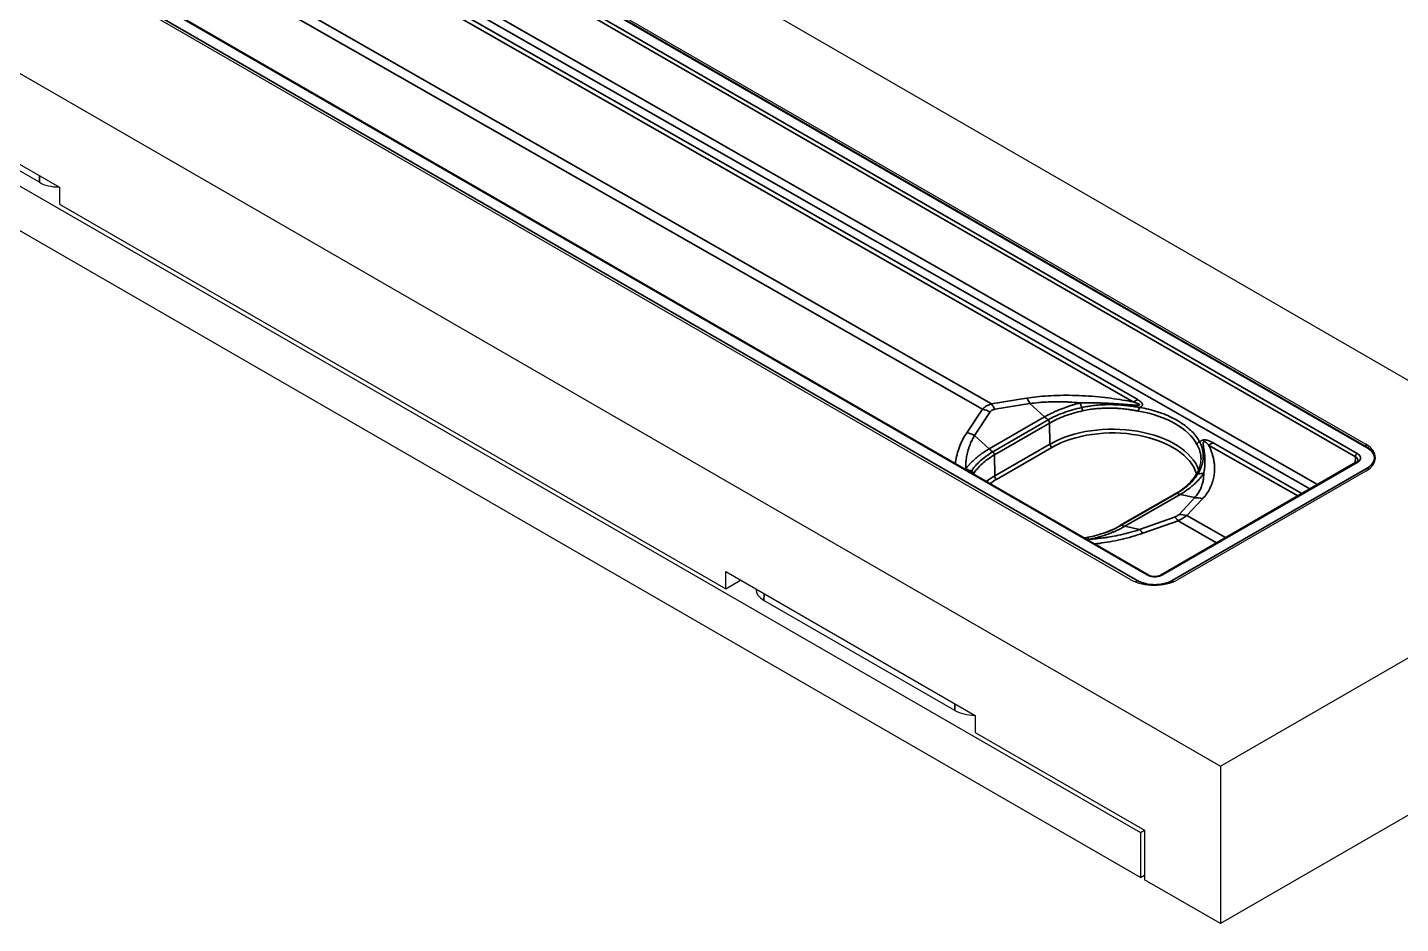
# Model space of a CAD drawing. Header units: millimetres. Extents: x 68 to 2000, y 100 to 2870.
# Drawn here: x 1392.8 to 1517.4, y 753.7 to 835.1 of the extents above; entities that cross this region are included whole.
import ezdxf

# ---------------------------------------------------------------- set-up
doc = ezdxf.new("R2010")
doc.units = ezdxf.units.MM
doc.header["$LTSCALE"] = 10
doc.layers.add('_Sichtbarkanten', color=7, linetype='Continuous', lineweight=25)
doc.layers.add('Sichtbar schmal (ISO)', color=7, linetype='Continuous', lineweight=35)

msp = doc.modelspace()

# ---------------------------------------------------------------- linework, layer by layer
at = {"layer": '_Sichtbarkanten'}
for p, q in [((1925.34, 998.68), (1501.07, 753.73)), ((1221.76, 974.18), (1539.96, 790.47)), ((1233.08, 959.43), (1514.51, 796.94)), ((1233.54, 959.34), (1514.26, 797.27)), ((1182.87, 951.73), (1501.07, 768.02)), ((1494.53, 785.41), (1213.11, 947.89)), ((1492.94, 784.96), (1212.22, 947.03)), ((1361.23, 838.54), (1493.82, 761.99)), ((1493.82, 757.91), (1361.23, 834.46)), ((1373.08, 833.66), (1395.71, 820.6)), ((1393.88, 821.05), (1376.55, 831.05)), ((1395.71, 820.6), (1395.71, 819.05)), ((1395.71, 819.05), (1456.17, 784.14)), ((1477.13, 796.2), (1477.13, 796.2)), ((1513.37, 795.62), (1495.7, 785.41)), ((1514.26, 794.82), (1497.18, 784.96)), ((1497, 792.79), (1491.98, 789.9)), ((1501.07, 768.02), (1539.96, 790.47)), ((1456.17, 784.14), (1456.17, 785.69)), ((1456.17, 785.69), (1478.8, 772.63)), ((1456.17, 784.14), (1457.51, 784.92)), ((1476.96, 773.08), (1459.64, 783.08)), ((1478.8, 772.63), (1478.8, 771.08)), ((1478.8, 771.08), (1494.18, 762.2)), ((1501.07, 768.02), (1501.07, 753.73)), ((1493.82, 761.99), (1494.18, 762.2)), ((1493.82, 761.99), (1493.82, 757.91)), ((1494.18, 762.2), (1494.18, 757.71)), ((1493.82, 757.91), (1494.18, 758.12)), ((1501.07, 753.73), (1494.18, 757.71))]:
    msp.add_line(p, q, dxfattribs=at)
for centre, major_axis, ratio, start_param, end_param in [((1395.64, 822.07), (-2.5, 0), 0.578054, 0.786007, 1.578464), ((1512.14, 796.04), (3, 0), 0.57735, 5.497787, 7.068583), ((1512.79, 795.81), (-0.75, -0.008), 0.577018, 3.118306, 3.118338), ((1492.11, 789.68), (-0.125, 0.217), 0.589818, 0.00055, 0.000652), ((1461.41, 784.1), (-2.5, 0), 0.576647, 6.275518, 7.067974), ((1495.06, 786.18), (3, 0), 0.57735, 3.926991, 5.497787), ((1478.73, 774.1), (-2.5, 0), 0.578054, 0.786007, 1.578464)]:
    msp.add_ellipse(centre, major_axis=major_axis, ratio=ratio, start_param=start_param, end_param=end_param, dxfattribs=at)
for points in [[(1514.51, 796.94), (1514.64, 796.87), (1514.75, 796.79), (1514.85, 796.7)], [(1498.86, 794.5), (1499.15, 794.97), (1499.3, 795.44), (1499.31, 795.89)], [(1497, 792.79), (1497, 792.79), (1497, 792.79), (1497, 792.79)], [(1488.73, 788.76), (1488.81, 788.78), (1488.9, 788.8), (1488.98, 788.81)]]:
    msp.add_open_spline(points, degree=3, dxfattribs=at)
for points, knots in [([(1513.37, 795.62), (1513.42, 795.64), (1513.45, 795.67), (1513.5, 795.73), (1513.52, 795.75), (1513.53, 795.78), (1513.54, 795.79), (1513.54, 795.81)], [0, 0, 0, 0, 0.0456944, 0.0456944, 0.0892955, 0.0892955, 0.1262263, 0.1262263, 0.1262263, 0.1262263]), ([(1497, 792.79), (1497.6, 793.14), (1498.11, 793.55), (1498.63, 794.15), (1498.75, 794.32), (1498.86, 794.5)], [0, 0, 0, 0, 0.5179038, 0.5179038, 0.7139856, 0.7139856, 0.7139856, 0.7139856]), ([(1488.98, 788.81), (1489.8, 788.98), (1490.58, 789.22), (1491.51, 789.64), (1491.75, 789.77), (1491.98, 789.9)], [0, 0, 0, 0, 0.5209984, 0.5209984, 0.717134, 0.717134, 0.717134, 0.717134]), ([(1494.53, 785.41), (1494.58, 785.39), (1494.63, 785.36), (1494.76, 785.32), (1494.83, 785.3), (1494.98, 785.28), (1495.06, 785.28), (1495.22, 785.28), (1495.3, 785.29), (1495.45, 785.32), (1495.53, 785.34), (1495.63, 785.38), (1495.66, 785.4), (1495.7, 785.41)], [0, 0, 0, 0, 0.0443097, 0.0443097, 0.0896694, 0.0896694, 0.1373111, 0.1373111, 0.1860464, 0.1860464, 0.234634, 0.234634, 0.2652211, 0.2652211, 0.2652211, 0.2652211])]:
    msp.add_open_spline(points, degree=3, knots=knots, dxfattribs=at)
at = {"layer": 'Sichtbar schmal (ISO)'}
for p, q in [((1513.32, 796.12), (1231.89, 958.6)), ((1232.07, 958.9), (1513.49, 796.42)), ((1514.39, 796.93), (1232.95, 959.42)), ((1212.09, 947.37), (1493.52, 784.88)), ((1494.41, 785.4), (1212.98, 947.88)), ((1406.69, 851.75), (1509.19, 793.2)), ((1407.04, 852.36), (1509.89, 793.61)), ((1416.91, 844.66), (1493.15, 801.1)), ((1417.32, 844.87), (1493.56, 801.31)), ((1414.13, 837.78), (1479.47, 800.45)), ((1414.94, 838.25), (1480.28, 800.92)), ((1393.88, 821.05), (1393.88, 821.66)), ((1480.28, 800.92), (1483.48, 801.44)), ((1478.05, 798.3), (1479.47, 800.45)), ((1478.76, 798.06), (1480.18, 800.2)), ((1480.59, 800.44), (1483.78, 800.96)), ((1483.78, 800.96), (1485.11, 799.74)), ((1485.11, 799.74), (1480.08, 796.84)), ((1480.4, 796.56), (1485.43, 799.47)), ((1480.55, 796.29), (1485.57, 799.18)), ((1485.57, 799.18), (1485.6, 797.28)), ((1478.76, 798.06), (1480.08, 796.84)), ((1480.58, 794.38), (1485.6, 797.28)), ((1480.76, 794.07), (1485.78, 796.97)), ((1508.09, 792.57), (1500, 797.19)), ((1508.47, 792.79), (1500.4, 797.4)), ((1514.26, 797.27), (1514.26, 797.09)), ((1477.15, 796.27), (1477.15, 796.27)), ((1480.58, 794.38), (1480.55, 796.29)), ((1513.49, 795.6), (1495.82, 785.4)), ((1514.39, 795.09), (1496.7, 784.88)), ((1513.32, 796.12), (1513.3, 795.58)), ((1497.09, 792.8), (1492.07, 789.9)), ((1497.41, 792.71), (1492.4, 789.81)), ((1498.74, 792.41), (1497.41, 792.71)), ((1498.74, 792.41), (1497.32, 790.88)), ((1499.45, 792.31), (1498.03, 790.78)), ((1496.91, 790.65), (1493.73, 789.51)), ((1497.22, 790.31), (1494.03, 789.18)), ((1497.22, 790.31), (1500.72, 788.31)), ((1498.03, 790.78), (1501.52, 788.78)), ((1493.73, 789.51), (1492.4, 789.81)), ((1459.64, 783.08), (1459.67, 783.67)), ((1476.96, 773.08), (1476.96, 773.69))]:
    msp.add_line(p, q, dxfattribs=at)
for centre, major_axis, ratio, start_param, end_param in [((1483.28, 799.29), (0.4, -2.47), 0.391017, 2.24872, 2.561217), ((1479.68, 798.53), (2.08, -1.38), 0.681186, 1.775229, 2.087726), ((1480.09, 798.77), (0.4, -2.47), 0.391017, 2.24872, 2.561217), ((1488.78, 804.01), (0.87, -4.92), 0.233895, 5.323009, 5.437162), ((1488.47, 800.42), (0.053, -0.244), 0.266781, 0.94129, 2.285548), ((1493.54, 805.4), (2.48, 4.34), 0.58038, 3.810003, 3.924372), ((1493.71, 800.41), (-0.043, -0.246), 0.243998, 3.775404, 5.331187), ((1491.26, 795.85), (8.04, 0.04), 0.574225, 0.29696, 1.268061), ((1486.11, 803.08), (2.5, -4.33), 0.57735, 5.211566, 5.304773), ((1485.4, 799.28), (0.121, -0.219), 0.57784, 0.813738, 2.173925), ((1491.26, 794.01), (8, 0), 0.57735, 0.206118, 2.356194), ((1478.26, 796.39), (2.08, -1.38), 0.681186, 1.775228, 2.087725), ((1491.26, 793.81), (7.75, 0), 0.57735, 0.170522, 2.356194), ((1481.08, 800.18), (2.5, -4.33), 0.57735, 5.211566, 5.304773), ((1485.78, 797.18), (-0.125, 0.217), 0.57735, 0.802851, 2.356194), ((1499.18, 797.28), (-0.22, -0.119), 0.782782, 4.317148, 5.868046), ((1500.38, 801.49), (-2.48, -4.34), 0.580371, 0.668405, 0.782771), ((1513.49, 796.22), (-0.125, -0.217), 0.57735, 3.926991, 5.480334), ((1514.39, 796.73), (0.125, 0.217), 0.57735, 6.283177, 7.068583), ((1512.79, 795.81), (-0.75, -0.008), 0.577018, 3.118338, 3.921031), ((1513.49, 795.4), (-0.125, 0.217), 0.57735, 5.497787, 6.283185), ((1514.39, 794.89), (-0.125, 0.217), 0.57735, 4.789309, 5.497787), ((1479.48, 798.64), (4.43, -2.32), 0.78328, 4.776967, 4.891116), ((1478.43, 794.62), (0.211, -0.133), 0.776547, 0.46809, 1.812347), ((1486.24, 791.11), (8, 0), 0.57735, 2.356194, 2.495666), ((1486.24, 790.91), (7.75, 0), 0.57735, 2.356194, 2.468253), ((1480.76, 794.28), (-0.125, 0.217), 0.57735, 0.802851, 2.356194), ((1499.07, 794.36), (-0.213, 0.13), 0.763616, 5.369925, 6.283188), ((1497.99, 798.75), (4.43, -2.31), 0.783417, 5.317765, 5.432869), ((1496.38, 797.21), (2.5, -4.33), 0.57735, 5.699437, 5.79448), ((1499.26, 790.16), (-1.83, 1.7), 0.803702, 5.270685, 5.583182), ((1497.43, 788.4), (-0.84, 2.36), 0.268501, 5.561414, 5.87391), ((1497.83, 788.63), (-1.83, 1.7), 0.803702, 5.270686, 5.583183), ((1492.11, 789.68), (-0.125, 0.217), 0.589818, 5.700053, 6.283735), ((1491.37, 794.31), (2.5, -4.33), 0.57735, 5.699437, 5.79448), ((1494.24, 787.26), (-0.84, 2.36), 0.268501, 5.561414, 5.87391), ((1489.03, 788.57), (-0.049, 0.245), 0.280096, 5.858812, 6.283187), ((1488.69, 793.38), (0.86, -4.92), 0.233441, 5.864566, 5.979671), ((1494.41, 785.2), (0.125, 0.217), 0.57735, 0.000026, 0.785398), ((1495.82, 785.2), (-0.125, 0.217), 0.57735, 5.497787, 6.283164), ((1493.52, 784.68), (0.125, 0.217), 0.57735, 0.785398, 1.608039), ((1496.7, 784.68), (-0.125, 0.217), 0.57735, 4.835415, 5.497787)]:
    msp.add_ellipse(centre, major_axis=major_axis, ratio=ratio, start_param=start_param, end_param=end_param, dxfattribs=at)
for points, knots in [([(1483.48, 801.44), (1483.77, 801.49), (1484.08, 801.53), (1484.41, 801.57), (1484.73, 801.6), (1485.07, 801.63), (1485.42, 801.65), (1485.77, 801.68), (1486.13, 801.69), (1486.51, 801.7), (1486.88, 801.71), (1487.26, 801.71), (1487.64, 801.7), (1488.03, 801.69), (1488.42, 801.67), (1488.81, 801.65), (1489.2, 801.63), (1489.6, 801.6), (1489.99, 801.56), (1490.38, 801.52), (1490.76, 801.48), (1491.13, 801.43), (1491.5, 801.38), (1491.85, 801.33), (1492.19, 801.27), (1492.53, 801.22), (1492.85, 801.16), (1493.15, 801.1)], [0, 0, 0, 0, 0.1111111, 0.1111111, 0.1111111, 0.2222222, 0.2222222, 0.2222222, 0.3333333, 0.3333333, 0.3333333, 0.4444444, 0.4444444, 0.4444444, 0.5555556, 0.5555556, 0.5555556, 0.6666667, 0.6666667, 0.6666667, 0.7777778, 0.7777778, 0.7777778, 0.8888889, 0.8888889, 0.8888889, 0.9999998, 0.9999998, 0.9999998, 0.9999998]), ([(1479.47, 800.45), (1479.52, 800.5), (1479.56, 800.54), (1479.61, 800.58), (1479.66, 800.62), (1479.71, 800.65), (1479.76, 800.68), (1479.81, 800.72), (1479.86, 800.75), (1479.92, 800.78), (1479.97, 800.8), (1480.03, 800.83), (1480.09, 800.85), (1480.15, 800.88), (1480.21, 800.9), (1480.28, 800.92)], [0.0000009, 0.0000009, 0.0000009, 0.0000009, 0.2, 0.2, 0.2, 0.4, 0.4, 0.4, 0.6, 0.6, 0.6, 0.8, 0.8, 0.8, 1, 1, 1, 1]), ([(1480.18, 800.2), (1480.2, 800.23), (1480.24, 800.28), (1480.3, 800.33), (1480.38, 800.38), (1480.48, 800.41), (1480.55, 800.43), (1480.59, 800.44)], [0.0000017, 0.0000017, 0.0000017, 0.0000017, 0.2, 0.4, 0.6, 0.8, 1, 1, 1, 1]), ([(1483.78, 800.96), (1484.04, 800.99), (1484.3, 801.02), (1484.58, 801.05), (1484.66, 801.05), (1484.74, 801.06), (1484.82, 801.07), (1485.02, 801.08), (1485.23, 801.09), (1485.44, 801.1), (1485.61, 801.11), (1485.78, 801.11), (1485.96, 801.11), (1486.09, 801.12), (1486.23, 801.12), (1486.37, 801.12), (1486.64, 801.12), (1486.91, 801.11), (1487.18, 801.1), (1487.23, 801.1), (1487.29, 801.09), (1487.34, 801.09), (1487.66, 801.08), (1487.99, 801.05), (1488.33, 801.02)], [0, 0, 0, 0, 0.2, 0.2, 0.2, 0.25628, 0.25628, 0.25628, 0.4, 0.4, 0.4, 0.512678, 0.512678, 0.512678, 0.6, 0.6, 0.6, 0.76914, 0.76914, 0.76914, 0.8, 0.8, 0.8, 1, 1, 1, 1]), ([(1488.33, 801.02), (1488.21, 800.99), (1488.1, 800.96), (1487.99, 800.93), (1487.99, 800.93), (1487.98, 800.92), (1487.98, 800.92), (1487.87, 800.89), (1487.76, 800.86), (1487.66, 800.83), (1487.65, 800.83), (1487.65, 800.82), (1487.65, 800.82), (1487.54, 800.79), (1487.44, 800.76), (1487.33, 800.72), (1487.33, 800.72), (1487.33, 800.72), (1487.32, 800.72), (1487.22, 800.68), (1487.12, 800.65), (1487.01, 800.61), (1487.01, 800.61), (1487.01, 800.61), (1487, 800.61), (1486.9, 800.57), (1486.79, 800.53), (1486.68, 800.49), (1486.68, 800.48), (1486.68, 800.48), (1486.67, 800.48), (1486.56, 800.44), (1486.45, 800.39), (1486.33, 800.34), (1486.21, 800.29), (1486.08, 800.24), (1485.96, 800.18), (1485.95, 800.18), (1485.95, 800.17), (1485.94, 800.17), (1485.82, 800.11), (1485.69, 800.05), (1485.55, 799.98), (1485.55, 799.98), (1485.54, 799.98), (1485.54, 799.97), (1485.4, 799.9), (1485.26, 799.83), (1485.11, 799.74)], [0, 0, 0, 0, 0.111111, 0.111111, 0.111111, 0.11271, 0.11271, 0.11271, 0.220682, 0.220682, 0.220682, 0.222222, 0.222222, 0.222222, 0.329341, 0.329341, 0.329341, 0.333333, 0.333333, 0.333333, 0.440023, 0.440023, 0.440023, 0.444444, 0.444444, 0.444444, 0.552739, 0.552739, 0.552739, 0.555556, 0.555556, 0.555556, 0.666667, 0.666667, 0.666667, 0.777778, 0.777778, 0.777778, 0.781037, 0.781037, 0.781037, 0.888889, 0.888889, 0.888889, 0.892463, 0.892463, 0.892463, 1, 1, 1, 1]), ([(1485.43, 799.47), (1485.65, 799.59), (1485.87, 799.71), (1486.11, 799.82), (1486.35, 799.93), (1486.6, 800.03), (1486.85, 800.12), (1487.11, 800.22), (1487.38, 800.31), (1487.65, 800.39), (1487.65, 800.39), (1487.65, 800.39), (1487.65, 800.39), (1487.93, 800.46), (1488.2, 800.53), (1488.49, 800.6)], [0, 0, 0, 0, 0.2497482, 0.2497482, 0.2497482, 0.5, 0.5, 0.5, 0.75, 0.75, 0.75, 0.751417, 0.751417, 0.751417, 0.9999993, 0.9999993, 0.9999993, 0.9999993]), ([(1485.57, 799.18), (1485.78, 799.31), (1486, 799.42), (1486.23, 799.53), (1486.47, 799.64), (1486.71, 799.74), (1486.96, 799.83), (1487.21, 799.92), (1487.47, 800.01), (1487.74, 800.09), (1488.01, 800.16), (1488.28, 800.23), (1488.56, 800.29)], [0, 0, 0, 0, 0.25, 0.25, 0.25, 0.5, 0.5, 0.5, 0.75, 0.75, 0.75, 1, 1, 1, 1]), ([(1493.15, 801.1), (1493.19, 801.09), (1493.22, 801.08), (1493.25, 801.07), (1493.28, 801.06), (1493.3, 801.05), (1493.33, 801.04), (1493.36, 801.04), (1493.38, 801.03), (1493.41, 801.02), (1493.42, 801.01), (1493.44, 801.01), (1493.46, 801), (1493.46, 801), (1493.47, 801), (1493.47, 800.99), (1493.5, 800.99), (1493.52, 800.98), (1493.53, 800.97), (1493.55, 800.96), (1493.57, 800.96), (1493.59, 800.95), (1493.6, 800.94), (1493.62, 800.93), (1493.63, 800.93), (1493.64, 800.92), (1493.66, 800.91), (1493.67, 800.91), (1493.68, 800.9), (1493.69, 800.9), (1493.69, 800.89), (1493.7, 800.88), (1493.71, 800.88), (1493.71, 800.87), (1493.72, 800.87), (1493.72, 800.86), (1493.72, 800.86), (1493.73, 800.86), (1493.73, 800.85), (1493.73, 800.85), (1493.73, 800.85), (1493.72, 800.84), (1493.72, 800.84), (1493.72, 800.84), (1493.71, 800.83), (1493.71, 800.83), (1493.7, 800.83), (1493.69, 800.82), (1493.68, 800.82), (1493.67, 800.82), (1493.66, 800.82), (1493.65, 800.81), (1493.63, 800.81), (1493.62, 800.81), (1493.6, 800.81), (1493.58, 800.81), (1493.57, 800.81), (1493.55, 800.81), (1493.52, 800.81), (1493.5, 800.81), (1493.48, 800.81), (1493.45, 800.81), (1493.43, 800.81), (1493.4, 800.81), (1493.39, 800.81), (1493.38, 800.81), (1493.37, 800.81), (1493.35, 800.81), (1493.34, 800.81), (1493.32, 800.81), (1493.29, 800.81), (1493.26, 800.81), (1493.23, 800.82), (1493.2, 800.82), (1493.16, 800.82), (1493.13, 800.82), (1493.09, 800.82), (1493.06, 800.83), (1493.02, 800.83), (1492.98, 800.83), (1492.94, 800.83), (1492.9, 800.84), (1492.86, 800.84), (1492.81, 800.84), (1492.77, 800.85), (1492.72, 800.85), (1492.67, 800.85), (1492.62, 800.86), (1492.57, 800.86), (1492.52, 800.87), (1492.46, 800.87), (1492.41, 800.87), (1492.35, 800.88), (1492.29, 800.88), (1492.28, 800.88), (1492.27, 800.89), (1492.26, 800.89), (1492.21, 800.89), (1492.15, 800.89), (1492.1, 800.9), (1492.03, 800.9), (1491.96, 800.91), (1491.89, 800.91), (1491.81, 800.92), (1491.74, 800.92), (1491.66, 800.93), (1491.58, 800.94), (1491.49, 800.94), (1491.4, 800.95), (1491.32, 800.95), (1491.23, 800.96), (1491.13, 800.96), (1491.11, 800.96), (1491.08, 800.97), (1491.06, 800.97), (1490.99, 800.97), (1490.91, 800.98), (1490.84, 800.98), (1490.73, 800.98), (1490.62, 800.99), (1490.51, 800.99), (1490.4, 801), (1490.28, 801), (1490.16, 801.01), (1490.03, 801.01), (1489.9, 801.02), (1489.77, 801.02), (1489.63, 801.02), (1489.48, 801.03), (1489.33, 801.03), (1489.18, 801.03), (1489.02, 801.03), (1488.86, 801.03), (1488.73, 801.03), (1488.59, 801.03), (1488.46, 801.02), (1488.41, 801.02), (1488.37, 801.02), (1488.33, 801.02)], [0, 0, 0, 0, 0.0243902, 0.0243902, 0.0243902, 0.0487805, 0.0487805, 0.0487805, 0.0731707, 0.0731707, 0.0731707, 0.0917062, 0.0917062, 0.0917062, 0.097561, 0.097561, 0.097561, 0.1219512, 0.1219512, 0.1219512, 0.1463415, 0.1463415, 0.1463415, 0.1707317, 0.1707317, 0.1707317, 0.195122, 0.195122, 0.195122, 0.2195122, 0.2195122, 0.2195122, 0.2439024, 0.2439024, 0.2439024, 0.2682927, 0.2682927, 0.2682927, 0.2926829, 0.2926829, 0.2926829, 0.3170732, 0.3170732, 0.3170732, 0.3414634, 0.3414634, 0.3414634, 0.3658537, 0.3658537, 0.3658537, 0.3902439, 0.3902439, 0.3902439, 0.4146341, 0.4146341, 0.4146341, 0.4390244, 0.4390244, 0.4390244, 0.4634146, 0.4634146, 0.4634146, 0.4878049, 0.4878049, 0.4878049, 0.4985776, 0.4985776, 0.4985776, 0.5121951, 0.5121951, 0.5121951, 0.5365854, 0.5365854, 0.5365854, 0.5609756, 0.5609756, 0.5609756, 0.5853659, 0.5853659, 0.5853659, 0.6097561, 0.6097561, 0.6097561, 0.6341463, 0.6341463, 0.6341463, 0.6585366, 0.6585366, 0.6585366, 0.6829268, 0.6829268, 0.6829268, 0.7073171, 0.7073171, 0.7073171, 0.710411, 0.710411, 0.710411, 0.7317073, 0.7317073, 0.7317073, 0.7560976, 0.7560976, 0.7560976, 0.7804878, 0.7804878, 0.7804878, 0.804878, 0.804878, 0.804878, 0.8292683, 0.8292683, 0.8292683, 0.8356011, 0.8356011, 0.8356011, 0.8536585, 0.8536585, 0.8536585, 0.8780488, 0.8780488, 0.8780488, 0.902439, 0.902439, 0.902439, 0.9268293, 0.9268293, 0.9268293, 0.9512195, 0.9512195, 0.9512195, 0.9756098, 0.9756098, 0.9756098, 0.9943056, 0.9943056, 0.9943056, 0.9999998, 0.9999998, 0.9999998, 0.9999998]), ([(1488.49, 800.6), (1488.69, 800.64), (1488.88, 800.67), (1489.07, 800.7), (1489.08, 800.71), (1489.1, 800.71), (1489.11, 800.71), (1489.28, 800.74), (1489.44, 800.76), (1489.59, 800.78), (1489.62, 800.78), (1489.65, 800.79), (1489.68, 800.79), (1489.82, 800.8), (1489.95, 800.82), (1490.08, 800.83), (1490.11, 800.83), (1490.15, 800.83), (1490.19, 800.83), (1490.3, 800.84), (1490.41, 800.85), (1490.51, 800.85), (1490.56, 800.85), (1490.61, 800.85), (1490.65, 800.86), (1490.74, 800.86), (1490.83, 800.86), (1490.91, 800.86), (1490.97, 800.86), (1491.02, 800.86), (1491.07, 800.86), (1491.14, 800.86), (1491.21, 800.86), (1491.28, 800.86), (1491.34, 800.86), (1491.39, 800.86), (1491.44, 800.85), (1491.5, 800.85), (1491.56, 800.85), (1491.61, 800.85), (1491.67, 800.85), (1491.73, 800.84), (1491.78, 800.84), (1491.83, 800.84), (1491.87, 800.83), (1491.92, 800.83), (1491.98, 800.83), (1492.04, 800.82), (1492.09, 800.82), (1492.13, 800.82), (1492.16, 800.81), (1492.19, 800.81), (1492.26, 800.8), (1492.32, 800.8), (1492.37, 800.79), (1492.4, 800.79), (1492.42, 800.79), (1492.45, 800.79), (1492.51, 800.78), (1492.57, 800.77), (1492.63, 800.77), (1492.65, 800.76), (1492.66, 800.76), (1492.68, 800.76), (1492.74, 800.75), (1492.8, 800.74), (1492.86, 800.74), (1492.87, 800.74), (1492.88, 800.73), (1492.89, 800.73), (1492.95, 800.72), (1493.01, 800.72), (1493.07, 800.71), (1493.07, 800.71), (1493.08, 800.71), (1493.08, 800.71), (1493.14, 800.7), (1493.2, 800.69), (1493.26, 800.68), (1493.32, 800.67), (1493.37, 800.66), (1493.42, 800.66), (1493.42, 800.66), (1493.43, 800.66), (1493.43, 800.66), (1493.48, 800.65), (1493.53, 800.64), (1493.57, 800.63), (1493.62, 800.62), (1493.67, 800.62), (1493.71, 800.61)], [0, 0, 0, 0, 0.057634, 0.057634, 0.057634, 0.0625, 0.0625, 0.0625, 0.115253, 0.115253, 0.115253, 0.125, 0.125, 0.125, 0.173021, 0.173021, 0.173021, 0.1875, 0.1875, 0.1875, 0.2309, 0.2309, 0.2309, 0.25, 0.25, 0.25, 0.288885, 0.288885, 0.288885, 0.3125, 0.3125, 0.3125, 0.346963, 0.346963, 0.346963, 0.375, 0.375, 0.375, 0.405123, 0.405123, 0.405123, 0.4375, 0.4375, 0.4375, 0.463355, 0.463355, 0.463355, 0.5, 0.5, 0.5, 0.521651, 0.521651, 0.521651, 0.5625, 0.5625, 0.5625, 0.579997, 0.579997, 0.579997, 0.625, 0.625, 0.625, 0.638348, 0.638348, 0.638348, 0.6875, 0.6875, 0.6875, 0.696629, 0.696629, 0.696629, 0.75, 0.75, 0.75, 0.754872, 0.754872, 0.754872, 0.8125, 0.8125, 0.8125, 0.872291, 0.872291, 0.872291, 0.875, 0.875, 0.875, 0.935638, 0.935638, 0.935638, 1, 1, 1, 1]), ([(1488.56, 800.29), (1488.77, 800.34), (1488.97, 800.38), (1489.17, 800.41), (1489.36, 800.44), (1489.54, 800.46), (1489.72, 800.48), (1489.89, 800.5), (1490.05, 800.51), (1490.21, 800.52), (1490.37, 800.53), (1490.52, 800.54), (1490.66, 800.54), (1490.8, 800.55), (1490.94, 800.55), (1491.07, 800.55), (1491.19, 800.55), (1491.32, 800.54), (1491.43, 800.54), (1491.55, 800.53), (1491.66, 800.53), (1491.76, 800.52), (1491.87, 800.51), (1491.97, 800.51), (1492.06, 800.5), (1492.16, 800.49), (1492.25, 800.48), (1492.34, 800.47), (1492.42, 800.46), (1492.5, 800.45), (1492.58, 800.44), (1492.66, 800.43), (1492.74, 800.42), (1492.81, 800.41), (1492.88, 800.4), (1492.95, 800.39), (1493.01, 800.38), (1493.07, 800.37), (1493.14, 800.36), (1493.19, 800.35), (1493.25, 800.34), (1493.31, 800.33), (1493.36, 800.32), (1493.41, 800.31), (1493.46, 800.3), (1493.51, 800.29), (1493.55, 800.29), (1493.6, 800.28), (1493.64, 800.27)], [0, 0, 0, 0, 0.0625, 0.0625, 0.0625, 0.125, 0.125, 0.125, 0.1875, 0.1875, 0.1875, 0.25, 0.25, 0.25, 0.3125, 0.3125, 0.3125, 0.375, 0.375, 0.375, 0.4375, 0.4375, 0.4375, 0.5, 0.5, 0.5, 0.5625, 0.5625, 0.5625, 0.625, 0.625, 0.625, 0.6875, 0.6875, 0.6875, 0.75, 0.75, 0.75, 0.8125, 0.8125, 0.8125, 0.875, 0.875, 0.875, 0.9375, 0.9375, 0.9375, 1, 1, 1, 1]), ([(1493.56, 801.31), (1493.59, 801.29), (1493.64, 801.26), (1493.71, 801.21), (1493.77, 801.17), (1493.83, 801.12), (1493.88, 801.08), (1493.92, 801.04), (1493.95, 801), (1493.98, 800.96), (1494, 800.92), (1494, 800.89), (1494.01, 800.85), (1494, 800.82), (1493.99, 800.79), (1493.97, 800.76), (1493.94, 800.73), (1493.89, 800.7), (1493.84, 800.67), (1493.78, 800.64), (1493.74, 800.62), (1493.71, 800.61)], [0.0000001, 0.0000001, 0.0000001, 0.0000001, 0.0526316, 0.1052632, 0.1578947, 0.2105263, 0.2631579, 0.3157895, 0.3684211, 0.4210526, 0.4736842, 0.5263158, 0.5789474, 0.6315789, 0.6842105, 0.7368421, 0.7894737, 0.8421053, 0.8947368, 0.9473684, 1, 1, 1, 1]), ([(1493.71, 800.61), (1494, 800.56), (1494.56, 800.44), (1495.36, 800.22), (1496.11, 799.94), (1496.81, 799.62), (1497.44, 799.26), (1498.01, 798.86), (1498.49, 798.43), (1498.89, 797.97), (1499.1, 797.65), (1499.18, 797.48)], [0, 0, 0, 0, 0.1111111, 0.2222222, 0.3333333, 0.4444444, 0.5555556, 0.6666667, 0.7777778, 0.8888889, 1, 1, 1, 1]), ([(1477.01, 795.53), (1477.02, 795.57), (1477.05, 795.84), (1477.15, 796.33), (1477.37, 797.02), (1477.67, 797.69), (1477.91, 798.1), (1478.05, 798.3)], [0.5360308, 0.5360308, 0.5360308, 0.5360308, 0.5555556, 0.6666667, 0.7777778, 0.8888889, 1, 1, 1, 1]), ([(1477.95, 795.03), (1477.95, 795.05), (1477.95, 795.08), (1477.95, 795.1), (1477.95, 795.29), (1477.95, 795.47), (1477.97, 795.66), (1477.97, 795.68), (1477.97, 795.71), (1477.98, 795.74), (1478, 795.92), (1478.02, 796.1), (1478.06, 796.28), (1478.07, 796.3), (1478.07, 796.33), (1478.08, 796.35), (1478.12, 796.54), (1478.16, 796.72), (1478.22, 796.9), (1478.23, 796.92), (1478.24, 796.93), (1478.24, 796.95), (1478.3, 797.14), (1478.38, 797.32), (1478.46, 797.5), (1478.46, 797.5), (1478.47, 797.51), (1478.47, 797.52), (1478.56, 797.7), (1478.65, 797.88), (1478.76, 798.06)], [0.0000007, 0.0000007, 0.0000007, 0.0000007, 0.0237013, 0.0237013, 0.0237013, 0.2, 0.2, 0.2, 0.225862, 0.225862, 0.225862, 0.4, 0.4, 0.4, 0.4234251, 0.4234251, 0.4234251, 0.6, 0.6, 0.6, 0.6165874, 0.6165874, 0.6165874, 0.8, 0.8, 0.8, 0.807975, 0.807975, 0.807975, 1, 1, 1, 1]), ([(1500.4, 797.4), (1500.37, 797.41), (1500.35, 797.43), (1500.32, 797.44), (1500.29, 797.46), (1500.27, 797.47), (1500.24, 797.48), (1500.22, 797.49), (1500.19, 797.51), (1500.17, 797.52), (1500.14, 797.53), (1500.12, 797.54), (1500.09, 797.55), (1500.07, 797.56), (1500.05, 797.57), (1500.02, 797.58), (1500, 797.58), (1499.98, 797.59), (1499.95, 797.6), (1499.93, 797.61), (1499.91, 797.61), (1499.89, 797.62), (1499.87, 797.62), (1499.84, 797.63), (1499.82, 797.63), (1499.8, 797.64), (1499.78, 797.64), (1499.76, 797.64), (1499.74, 797.65), (1499.72, 797.65), (1499.7, 797.65), (1499.68, 797.65), (1499.66, 797.65), (1499.64, 797.65), (1499.62, 797.65), (1499.6, 797.65), (1499.58, 797.65), (1499.57, 797.65), (1499.55, 797.65), (1499.53, 797.65), (1499.51, 797.65), (1499.5, 797.64), (1499.48, 797.64), (1499.46, 797.64), (1499.45, 797.63), (1499.43, 797.63), (1499.41, 797.62), (1499.39, 797.61), (1499.38, 797.61), (1499.36, 797.6), (1499.34, 797.59), (1499.33, 797.58), (1499.31, 797.58), (1499.29, 797.57), (1499.28, 797.56), (1499.26, 797.54), (1499.24, 797.53), (1499.23, 797.52), (1499.21, 797.51), (1499.2, 797.5), (1499.18, 797.48)], [0, 0, 0, 0, 0.05, 0.05, 0.05, 0.1, 0.1, 0.1, 0.15, 0.15, 0.15, 0.2, 0.2, 0.2, 0.25, 0.25, 0.25, 0.3, 0.3, 0.3, 0.35, 0.35, 0.35, 0.4, 0.4, 0.4, 0.45, 0.45, 0.45, 0.5, 0.5, 0.5, 0.55, 0.55, 0.55, 0.6, 0.6, 0.6, 0.65, 0.65, 0.65, 0.7, 0.7, 0.7, 0.75, 0.75, 0.75, 0.8, 0.8, 0.8, 0.85, 0.85, 0.85, 0.9, 0.9, 0.9, 0.95, 0.95, 0.95, 1, 1, 1, 1]), ([(1480.08, 796.84), (1479.95, 796.76), (1479.82, 796.68), (1479.7, 796.61), (1479.69, 796.6), (1479.68, 796.59), (1479.67, 796.58), (1479.57, 796.52), (1479.47, 796.45), (1479.38, 796.39), (1479.37, 796.38), (1479.35, 796.37), (1479.33, 796.35), (1479.26, 796.3), (1479.18, 796.24), (1479.11, 796.19), (1479.09, 796.17), (1479.07, 796.16), (1479.06, 796.14), (1478.99, 796.09), (1478.94, 796.05), (1478.88, 796), (1478.86, 795.98), (1478.84, 795.97), (1478.82, 795.95), (1478.77, 795.91), (1478.72, 795.86), (1478.68, 795.82), (1478.66, 795.8), (1478.64, 795.78), (1478.62, 795.76), (1478.57, 795.72), (1478.53, 795.68), (1478.49, 795.64), (1478.47, 795.62), (1478.45, 795.6), (1478.43, 795.58), (1478.39, 795.54), (1478.35, 795.5), (1478.31, 795.46), (1478.3, 795.44), (1478.28, 795.42), (1478.26, 795.4), (1478.22, 795.35), (1478.18, 795.31), (1478.13, 795.26), (1478.12, 795.25), (1478.11, 795.23), (1478.1, 795.22), (1478.05, 795.15), (1478, 795.09), (1477.95, 795.03)], [0, 0, 0, 0, 0.1016183, 0.1016183, 0.1016183, 0.1111111, 0.1111111, 0.1111111, 0.204471, 0.204471, 0.204471, 0.2222222, 0.2222222, 0.2222222, 0.3083934, 0.3083934, 0.3083934, 0.3333333, 0.3333333, 0.3333333, 0.4135988, 0.4135988, 0.4135988, 0.4444444, 0.4444444, 0.4444444, 0.5207406, 0.5207406, 0.5207406, 0.5555556, 0.5555556, 0.5555556, 0.6295884, 0.6295884, 0.6295884, 0.6666667, 0.6666667, 0.6666667, 0.7421362, 0.7421362, 0.7421362, 0.7777778, 0.7777778, 0.7777778, 0.8635397, 0.8635397, 0.8635397, 0.8888889, 0.8888889, 0.8888889, 0.999999, 0.999999, 0.999999, 0.999999]), ([(1478.48, 794.82), (1478.58, 794.98), (1478.69, 795.13), (1478.83, 795.29), (1478.96, 795.45), (1479.11, 795.6), (1479.27, 795.75), (1479.43, 795.89), (1479.61, 796.04), (1479.8, 796.17), (1479.99, 796.31), (1480.19, 796.44), (1480.4, 796.56)], [0, 0, 0, 0, 0.249038, 0.249038, 0.249038, 0.499954, 0.499954, 0.499954, 0.75, 0.75, 0.75, 1, 1, 1, 1]), ([(1480.4, 796.56), (1480.42, 796.55), (1480.44, 796.54), (1480.45, 796.52), (1480.47, 796.5), (1480.48, 796.48), (1480.49, 796.47), (1480.5, 796.46), (1480.5, 796.44), (1480.51, 796.43), (1480.51, 796.42), (1480.52, 796.42), (1480.52, 796.41), (1480.53, 796.39), (1480.54, 796.36), (1480.54, 796.34), (1480.55, 796.32), (1480.55, 796.3), (1480.55, 796.29)], [0, 0, 0, 0, 0.2, 0.2, 0.2, 0.4, 0.4, 0.4, 0.507784, 0.507784, 0.507784, 0.6, 0.6, 0.6, 0.8, 0.8, 0.8, 1, 1, 1, 1]), ([(1498.95, 797.24), (1498.96, 797.22), (1498.97, 797.19), (1498.99, 797.16), (1499, 797.14), (1499.01, 797.11), (1499.03, 797.08), (1499.04, 797.05), (1499.06, 797.02), (1499.07, 796.99), (1499.08, 796.96), (1499.1, 796.92), (1499.11, 796.89), (1499.13, 796.85), (1499.14, 796.82), (1499.16, 796.78), (1499.17, 796.74), (1499.18, 796.7), (1499.2, 796.66), (1499.21, 796.61), (1499.22, 796.57), (1499.23, 796.52), (1499.25, 796.48), (1499.26, 796.43), (1499.27, 796.37), (1499.28, 796.32), (1499.28, 796.27), (1499.29, 796.21), (1499.3, 796.16), (1499.3, 796.1), (1499.3, 796.03), (1499.31, 795.99), (1499.31, 795.94), (1499.31, 795.89)], [0.0000001, 0.0000001, 0.0000001, 0.0000001, 0.0625, 0.0625, 0.0625, 0.125, 0.125, 0.125, 0.1875, 0.1875, 0.1875, 0.25, 0.25, 0.25, 0.3125, 0.3125, 0.3125, 0.375, 0.375, 0.375, 0.4375, 0.4375, 0.4375, 0.5, 0.5, 0.5, 0.5625, 0.5625, 0.5625, 0.625, 0.625, 0.625, 0.6689062, 0.6689062, 0.6689062, 0.6689062]), ([(1499.18, 797.48), (1499.2, 797.46), (1499.21, 797.43), (1499.22, 797.41), (1499.22, 797.41), (1499.22, 797.4), (1499.22, 797.4), (1499.23, 797.38), (1499.25, 797.35), (1499.26, 797.32), (1499.26, 797.32), (1499.26, 797.32), (1499.26, 797.31), (1499.27, 797.28), (1499.29, 797.26), (1499.3, 797.23), (1499.3, 797.22), (1499.3, 797.22), (1499.31, 797.21), (1499.32, 797.18), (1499.33, 797.15), (1499.34, 797.12), (1499.34, 797.11), (1499.34, 797.1), (1499.35, 797.1), (1499.36, 797.07), (1499.37, 797.04), (1499.38, 797.01), (1499.38, 797), (1499.39, 796.98), (1499.39, 796.97), (1499.4, 796.94), (1499.41, 796.91), (1499.42, 796.88), (1499.42, 796.87), (1499.42, 796.85), (1499.43, 796.83), (1499.44, 796.8), (1499.44, 796.77), (1499.45, 796.74), (1499.45, 796.72), (1499.46, 796.7), (1499.46, 796.68), (1499.47, 796.65), (1499.47, 796.62), (1499.48, 796.59), (1499.48, 796.56), (1499.49, 796.54), (1499.49, 796.51), (1499.49, 796.48), (1499.5, 796.45), (1499.5, 796.42), (1499.5, 796.39), (1499.51, 796.35), (1499.51, 796.32), (1499.51, 796.29), (1499.51, 796.26), (1499.51, 796.24), (1499.51, 796.19), (1499.51, 796.15), (1499.51, 796.11), (1499.51, 796.08), (1499.51, 796.06), (1499.51, 796.03), (1499.5, 795.98), (1499.5, 795.92), (1499.49, 795.87), (1499.49, 795.84), (1499.49, 795.82), (1499.48, 795.8), (1499.47, 795.74), (1499.46, 795.67), (1499.44, 795.6), (1499.44, 795.58), (1499.44, 795.56), (1499.43, 795.54), (1499.41, 795.46), (1499.39, 795.38), (1499.36, 795.29), (1499.36, 795.28), (1499.35, 795.27), (1499.35, 795.26), (1499.31, 795.16), (1499.27, 795.06), (1499.22, 794.95), (1499.22, 794.95), (1499.22, 794.94), (1499.21, 794.93), (1499.16, 794.82), (1499.1, 794.7), (1499.02, 794.57)], [0, 0, 0, 0, 0.0625, 0.0625, 0.0625, 0.0654165, 0.0654165, 0.0654165, 0.125, 0.125, 0.125, 0.1314929, 0.1314929, 0.1314929, 0.1875, 0.1875, 0.1875, 0.1982752, 0.1982752, 0.1982752, 0.25, 0.25, 0.25, 0.2650897, 0.2650897, 0.2650897, 0.3125, 0.3125, 0.3125, 0.3317574, 0.3317574, 0.3317574, 0.375, 0.375, 0.375, 0.3984009, 0.3984009, 0.3984009, 0.4375, 0.4375, 0.4375, 0.4650881, 0.4650881, 0.4650881, 0.5, 0.5, 0.5, 0.5318572, 0.5318572, 0.5318572, 0.5625, 0.5625, 0.5625, 0.5987144, 0.5987144, 0.5987144, 0.625, 0.625, 0.625, 0.6656738, 0.6656738, 0.6656738, 0.6875, 0.6875, 0.6875, 0.7327477, 0.7327477, 0.7327477, 0.75, 0.75, 0.75, 0.7999678, 0.7999678, 0.7999678, 0.8125, 0.8125, 0.8125, 0.8671806, 0.8671806, 0.8671806, 0.875, 0.875, 0.875, 0.9340318, 0.9340318, 0.9340318, 0.9375, 0.9375, 0.9375, 0.9999996, 0.9999996, 0.9999996, 0.9999996]), ([(1500, 797.19), (1499.98, 797.21), (1499.97, 797.23), (1499.95, 797.24), (1499.94, 797.26), (1499.92, 797.27), (1499.91, 797.29), (1499.89, 797.3), (1499.88, 797.32), (1499.87, 797.33), (1499.85, 797.34), (1499.84, 797.35), (1499.83, 797.36), (1499.81, 797.38), (1499.8, 797.39), (1499.79, 797.4), (1499.78, 797.41), (1499.77, 797.41), (1499.76, 797.42), (1499.74, 797.43), (1499.73, 797.44), (1499.72, 797.45), (1499.71, 797.45), (1499.7, 797.46), (1499.69, 797.47), (1499.68, 797.47), (1499.67, 797.48), (1499.66, 797.48), (1499.65, 797.49), (1499.64, 797.49), (1499.64, 797.49), (1499.63, 797.49), (1499.62, 797.5), (1499.61, 797.5), (1499.61, 797.5), (1499.6, 797.5), (1499.59, 797.5), (1499.59, 797.5), (1499.58, 797.5), (1499.57, 797.5), (1499.57, 797.5), (1499.56, 797.49), (1499.56, 797.49), (1499.55, 797.49), (1499.55, 797.48), (1499.54, 797.48), (1499.54, 797.47), (1499.53, 797.47), (1499.53, 797.46), (1499.53, 797.46), (1499.53, 797.46), (1499.53, 797.46), (1499.52, 797.45), (1499.52, 797.44), (1499.52, 797.44), (1499.52, 797.43), (1499.52, 797.43), (1499.52, 797.43), (1499.51, 797.42), (1499.51, 797.42), (1499.51, 797.41), (1499.51, 797.4), (1499.51, 797.4), (1499.51, 797.4), (1499.51, 797.39), (1499.51, 797.38), (1499.51, 797.37), (1499.51, 797.37), (1499.51, 797.37), (1499.51, 797.36), (1499.51, 797.35), (1499.51, 797.34), (1499.51, 797.33), (1499.51, 797.33), (1499.51, 797.33), (1499.51, 797.32), (1499.51, 797.31), (1499.51, 797.3), (1499.51, 797.29), (1499.51, 797.28), (1499.51, 797.28), (1499.51, 797.28), (1499.51, 797.26), (1499.51, 797.25), (1499.51, 797.24), (1499.51, 797.23), (1499.51, 797.23), (1499.51, 797.23), (1499.51, 797.21), (1499.51, 797.2), (1499.51, 797.18), (1499.51, 797.18), (1499.51, 797.17), (1499.52, 797.17), (1499.52, 797.16), (1499.52, 797.14), (1499.52, 797.12), (1499.52, 797.12), (1499.52, 797.11), (1499.52, 797.11), (1499.52, 797.09), (1499.53, 797.08), (1499.53, 797.06), (1499.53, 797.05), (1499.53, 797.05), (1499.53, 797.04), (1499.53, 797.02), (1499.54, 797.01), (1499.54, 796.99), (1499.54, 796.98), (1499.54, 796.98), (1499.54, 796.97), (1499.54, 796.95), (1499.55, 796.93), (1499.55, 796.91), (1499.55, 796.9), (1499.55, 796.9), (1499.55, 796.89), (1499.56, 796.87), (1499.56, 796.85), (1499.56, 796.82), (1499.56, 796.82), (1499.57, 796.81), (1499.57, 796.8), (1499.57, 796.78), (1499.57, 796.75), (1499.58, 796.73), (1499.58, 796.72), (1499.58, 796.71), (1499.58, 796.7), (1499.58, 796.68), (1499.59, 796.65), (1499.59, 796.63), (1499.59, 796.62), (1499.59, 796.61), (1499.6, 796.6), (1499.6, 796.57), (1499.6, 796.54), (1499.61, 796.51), (1499.61, 796.5), (1499.61, 796.49), (1499.61, 796.48), (1499.61, 796.45), (1499.62, 796.42), (1499.62, 796.39), (1499.62, 796.38), (1499.62, 796.37), (1499.63, 796.35), (1499.63, 796.32), (1499.63, 796.29), (1499.64, 796.25), (1499.64, 796.24), (1499.64, 796.23), (1499.64, 796.21), (1499.64, 796.18), (1499.64, 796.14), (1499.65, 796.11), (1499.65, 796.09), (1499.65, 796.08), (1499.65, 796.06), (1499.65, 796.02), (1499.66, 795.99), (1499.66, 795.95), (1499.66, 795.93), (1499.66, 795.91), (1499.66, 795.9), (1499.66, 795.86), (1499.66, 795.81), (1499.66, 795.77), (1499.66, 795.75), (1499.66, 795.73), (1499.66, 795.71), (1499.66, 795.67), (1499.66, 795.63), (1499.66, 795.58), (1499.66, 795.56), (1499.66, 795.54), (1499.66, 795.52), (1499.66, 795.47), (1499.66, 795.42), (1499.66, 795.37), (1499.65, 795.35), (1499.65, 795.32), (1499.65, 795.3), (1499.65, 795.25), (1499.64, 795.2), (1499.64, 795.14), (1499.63, 795.12), (1499.63, 795.09), (1499.63, 795.06), (1499.62, 795.01), (1499.61, 794.95), (1499.6, 794.89), (1499.6, 794.86), (1499.59, 794.83), (1499.59, 794.8), (1499.58, 794.74), (1499.57, 794.67), (1499.55, 794.61)], [0, 0, 0, 0, 0.02439, 0.02439, 0.02439, 0.04878, 0.04878, 0.04878, 0.073171, 0.073171, 0.073171, 0.097561, 0.097561, 0.097561, 0.121951, 0.121951, 0.121951, 0.146341, 0.146341, 0.146341, 0.170732, 0.170732, 0.170732, 0.195122, 0.195122, 0.195122, 0.219512, 0.219512, 0.219512, 0.243902, 0.243902, 0.243902, 0.268293, 0.268293, 0.268293, 0.292683, 0.292683, 0.292683, 0.317073, 0.317073, 0.317073, 0.341463, 0.341463, 0.341463, 0.365854, 0.365854, 0.365854, 0.390244, 0.390244, 0.390244, 0.393518, 0.393518, 0.393518, 0.414634, 0.414634, 0.414634, 0.418112, 0.418112, 0.418112, 0.439024, 0.439024, 0.439024, 0.442703, 0.442703, 0.442703, 0.463415, 0.463415, 0.463415, 0.467296, 0.467296, 0.467296, 0.487805, 0.487805, 0.487805, 0.491893, 0.491893, 0.491893, 0.512195, 0.512195, 0.512195, 0.516493, 0.516493, 0.516493, 0.536585, 0.536585, 0.536585, 0.541088, 0.541088, 0.541088, 0.560976, 0.560976, 0.560976, 0.565682, 0.565682, 0.565682, 0.585366, 0.585366, 0.585366, 0.590276, 0.590276, 0.590276, 0.609756, 0.609756, 0.609756, 0.61487, 0.61487, 0.61487, 0.634146, 0.634146, 0.634146, 0.639465, 0.639465, 0.639465, 0.658537, 0.658537, 0.658537, 0.66406, 0.66406, 0.66406, 0.682927, 0.682927, 0.682927, 0.688655, 0.688655, 0.688655, 0.707317, 0.707317, 0.707317, 0.713249, 0.713249, 0.713249, 0.731707, 0.731707, 0.731707, 0.737844, 0.737844, 0.737844, 0.756098, 0.756098, 0.756098, 0.762438, 0.762438, 0.762438, 0.780488, 0.780488, 0.780488, 0.787032, 0.787032, 0.787032, 0.804878, 0.804878, 0.804878, 0.811627, 0.811627, 0.811627, 0.829268, 0.829268, 0.829268, 0.836222, 0.836222, 0.836222, 0.853659, 0.853659, 0.853659, 0.860817, 0.860817, 0.860817, 0.878049, 0.878049, 0.878049, 0.885411, 0.885411, 0.885411, 0.902439, 0.902439, 0.902439, 0.910011, 0.910011, 0.910011, 0.926829, 0.926829, 0.926829, 0.934609, 0.934609, 0.934609, 0.95122, 0.95122, 0.95122, 0.959197, 0.959197, 0.959197, 0.97561, 0.97561, 0.97561, 0.983776, 0.983776, 0.983776, 1, 1, 1, 1]), ([(1513.49, 796.42), (1513.53, 796.4), (1513.57, 796.37), (1513.6, 796.34), (1513.64, 796.32), (1513.67, 796.29), (1513.69, 796.26), (1513.72, 796.23), (1513.74, 796.19), (1513.75, 796.16), (1513.77, 796.13), (1513.78, 796.1), (1513.78, 796.06), (1513.79, 796.03), (1513.79, 796), (1513.78, 795.96), (1513.78, 795.93), (1513.77, 795.9), (1513.75, 795.86), (1513.74, 795.83), (1513.72, 795.8), (1513.69, 795.77), (1513.67, 795.74), (1513.64, 795.71), (1513.6, 795.68), (1513.57, 795.65), (1513.53, 795.63), (1513.49, 795.6)], [0, 0, 0, 0, 0.111111, 0.111111, 0.111111, 0.222222, 0.222222, 0.222222, 0.333333, 0.333333, 0.333333, 0.444444, 0.444444, 0.444444, 0.555556, 0.555556, 0.555556, 0.666667, 0.666667, 0.666667, 0.777778, 0.777778, 0.777778, 0.888889, 0.888889, 0.888889, 1, 1, 1, 1]), ([(1514.39, 796.93), (1514.46, 796.89), (1514.53, 796.84), (1514.6, 796.79), (1514.66, 796.74), (1514.72, 796.69), (1514.77, 796.64), (1514.82, 796.58), (1514.87, 796.53), (1514.9, 796.47), (1514.94, 796.41), (1514.97, 796.35), (1514.99, 796.29), (1514.99, 796.29), (1515, 796.29), (1515, 796.29), (1515.02, 796.23), (1515.03, 796.17), (1515.04, 796.11), (1515.04, 796.11), (1515.04, 796.11), (1515.04, 796.1), (1515.05, 796.05), (1515.05, 795.99), (1515.04, 795.93), (1515.04, 795.93), (1515.04, 795.92), (1515.04, 795.92), (1515.03, 795.86), (1515.02, 795.8), (1515, 795.75), (1515, 795.74), (1515, 795.74), (1515, 795.74), (1514.98, 795.68), (1514.95, 795.62), (1514.91, 795.57), (1514.91, 795.57), (1514.91, 795.56), (1514.91, 795.56), (1514.87, 795.5), (1514.83, 795.45), (1514.78, 795.4), (1514.78, 795.4), (1514.78, 795.39), (1514.77, 795.39), (1514.72, 795.34), (1514.67, 795.29), (1514.61, 795.24), (1514.6, 795.24), (1514.6, 795.24), (1514.6, 795.23), (1514.53, 795.18), (1514.46, 795.14), (1514.39, 795.09)], [0, 0, 0, 0, 0.090909, 0.090909, 0.090909, 0.181748, 0.181748, 0.181748, 0.271516, 0.271516, 0.271516, 0.361211, 0.361211, 0.361211, 0.363636, 0.363636, 0.363636, 0.450924, 0.450924, 0.450924, 0.454545, 0.454545, 0.454545, 0.540645, 0.540645, 0.540645, 0.545455, 0.545455, 0.545455, 0.63041, 0.63041, 0.63041, 0.636364, 0.636364, 0.636364, 0.719986, 0.719986, 0.719986, 0.727273, 0.727273, 0.727273, 0.811363, 0.811363, 0.811363, 0.818182, 0.818182, 0.818182, 0.904885, 0.904885, 0.904885, 0.909091, 0.909091, 0.909091, 1, 1, 1, 1]), ([(1478.66, 794.58), (1478.76, 794.74), (1478.88, 794.89), (1479.01, 795.04), (1479.14, 795.2), (1479.28, 795.34), (1479.44, 795.49), (1479.6, 795.63), (1479.77, 795.77), (1479.96, 795.9), (1480.14, 796.04), (1480.34, 796.16), (1480.55, 796.29)], [0, 0, 0, 0, 0.25, 0.25, 0.25, 0.5, 0.5, 0.5, 0.75, 0.75, 0.75, 1, 1, 1, 1]), ([(1499.02, 794.57), (1498.92, 794.41), (1498.8, 794.24), (1498.67, 794.09), (1498.54, 793.93), (1498.39, 793.77), (1498.23, 793.62), (1498.06, 793.47), (1497.89, 793.33), (1497.7, 793.19), (1497.51, 793.05), (1497.3, 792.92), (1497.09, 792.8)], [0, 0, 0, 0, 0.248767, 0.248767, 0.248767, 0.499446, 0.499446, 0.499446, 0.749957, 0.749957, 0.749957, 1, 1, 1, 1]), ([(1499.55, 794.61), (1499.5, 794.54), (1499.45, 794.47), (1499.4, 794.4), (1499.35, 794.34), (1499.3, 794.27), (1499.24, 794.2), (1499.24, 794.2), (1499.24, 794.2), (1499.24, 794.2), (1499.19, 794.14), (1499.13, 794.07), (1499.08, 794.01), (1499.07, 794.01), (1499.07, 794.01), (1499.07, 794), (1499.01, 793.94), (1498.95, 793.88), (1498.89, 793.82), (1498.89, 793.82), (1498.89, 793.82), (1498.88, 793.81), (1498.82, 793.75), (1498.76, 793.69), (1498.69, 793.62), (1498.68, 793.62), (1498.68, 793.62), (1498.68, 793.62), (1498.61, 793.55), (1498.53, 793.49), (1498.44, 793.42), (1498.36, 793.34), (1498.27, 793.27), (1498.17, 793.2), (1498.16, 793.19), (1498.16, 793.19), (1498.16, 793.19), (1498.06, 793.12), (1497.95, 793.04), (1497.83, 792.96), (1497.82, 792.96), (1497.82, 792.96), (1497.82, 792.95), (1497.69, 792.87), (1497.56, 792.79), (1497.41, 792.71)], [0.0000016, 0.0000016, 0.0000016, 0.0000016, 0.1111111, 0.1111111, 0.1111111, 0.2204494, 0.2204494, 0.2204494, 0.2222222, 0.2222222, 0.2222222, 0.3291728, 0.3291728, 0.3291728, 0.3333333, 0.3333333, 0.3333333, 0.4399209, 0.4399209, 0.4399209, 0.4444444, 0.4444444, 0.4444444, 0.5527065, 0.5527065, 0.5527065, 0.5555556, 0.5555556, 0.5555556, 0.6666667, 0.6666667, 0.6666667, 0.7777778, 0.7777778, 0.7777778, 0.7810556, 0.7810556, 0.7810556, 0.8888889, 0.8888889, 0.8888889, 0.8924674, 0.8924674, 0.8924674, 1, 1, 1, 1]), ([(1499.55, 794.61), (1499.55, 794.59), (1499.55, 794.57), (1499.55, 794.54), (1499.55, 794.42), (1499.55, 794.3), (1499.53, 794.17), (1499.53, 794.14), (1499.53, 794.11), (1499.52, 794.08), (1499.5, 793.96), (1499.48, 793.84), (1499.45, 793.72), (1499.44, 793.69), (1499.43, 793.65), (1499.42, 793.62), (1499.38, 793.5), (1499.34, 793.37), (1499.28, 793.25), (1499.27, 793.23), (1499.27, 793.21), (1499.26, 793.19), (1499.19, 793.06), (1499.12, 792.93), (1499.04, 792.81), (1499.04, 792.8), (1499.03, 792.79), (1499.03, 792.79), (1498.94, 792.66), (1498.85, 792.53), (1498.74, 792.41), (1498.74, 792.41), (1498.74, 792.41), (1498.74, 792.41)], [0.0000012, 0.0000012, 0.0000012, 0.0000012, 0.0315925, 0.0315925, 0.0315925, 0.2, 0.2, 0.2, 0.2440656, 0.2440656, 0.2440656, 0.4, 0.4, 0.4, 0.4389825, 0.4389825, 0.4389825, 0.6, 0.6, 0.6, 0.6247469, 0.6247469, 0.6247469, 0.8, 0.8, 0.8, 0.8089993, 0.8089993, 0.8089993, 0.9987928, 0.9987928, 0.9987928, 1, 1, 1, 1]), ([(1497.09, 792.8), (1497.07, 792.8), (1497.06, 792.81), (1497.04, 792.81), (1497.03, 792.81), (1497.02, 792.8), (1497, 792.8), (1497, 792.8), (1497, 792.8), (1497, 792.79)], [0, 0, 0, 0, 0.2, 0.2, 0.2, 0.4, 0.4, 0.4, 0.4317926, 0.4317926, 0.4317926, 0.4317926]), ([(1497.32, 790.88), (1497.3, 790.86), (1497.26, 790.83), (1497.19, 790.78), (1497.11, 790.73), (1497.02, 790.69), (1496.95, 790.66), (1496.91, 790.65)], [0.0000019, 0.0000019, 0.0000019, 0.0000019, 0.2, 0.4, 0.6, 0.8, 1, 1, 1, 1]), ([(1498.03, 790.78), (1497.98, 790.75), (1497.93, 790.72), (1497.89, 790.69), (1497.84, 790.66), (1497.79, 790.63), (1497.74, 790.6), (1497.69, 790.57), (1497.63, 790.53), (1497.58, 790.5), (1497.52, 790.47), (1497.47, 790.44), (1497.41, 790.41), (1497.35, 790.38), (1497.28, 790.35), (1497.22, 790.31)], [0.000001, 0.000001, 0.000001, 0.000001, 0.2, 0.2, 0.2, 0.4, 0.4, 0.4, 0.6, 0.6, 0.6, 0.8, 0.8, 0.8, 1, 1, 1, 1]), ([(1492.07, 789.9), (1491.86, 789.78), (1491.63, 789.66), (1491.4, 789.55), (1491.16, 789.44), (1490.91, 789.34), (1490.65, 789.25), (1490.65, 789.25), (1490.65, 789.25), (1490.65, 789.25), (1490.39, 789.15), (1490.13, 789.07), (1489.86, 789), (1489.85, 788.99), (1489.85, 788.99), (1489.85, 788.99), (1489.58, 788.92), (1489.3, 788.85), (1489.02, 788.8)], [0, 0, 0, 0, 0.25, 0.25, 0.25, 0.5, 0.5, 0.5, 0.501481, 0.501481, 0.501481, 0.75, 0.75, 0.75, 0.751836, 0.751836, 0.751836, 1, 1, 1, 1]), ([(1492.4, 789.81), (1492.26, 789.73), (1492.13, 789.66), (1492, 789.59), (1491.98, 789.58), (1491.97, 789.58), (1491.96, 789.57), (1491.84, 789.51), (1491.73, 789.46), (1491.62, 789.41), (1491.6, 789.4), (1491.57, 789.39), (1491.55, 789.38), (1491.45, 789.34), (1491.36, 789.29), (1491.26, 789.26), (1491.24, 789.24), (1491.21, 789.23), (1491.18, 789.22), (1491.1, 789.19), (1491.01, 789.16), (1490.93, 789.12), (1490.9, 789.11), (1490.87, 789.1), (1490.84, 789.09), (1490.76, 789.06), (1490.68, 789.04), (1490.61, 789.01), (1490.58, 789), (1490.54, 788.99), (1490.51, 788.98), (1490.44, 788.95), (1490.36, 788.93), (1490.29, 788.91), (1490.26, 788.9), (1490.22, 788.89), (1490.18, 788.87), (1490.11, 788.85), (1490.04, 788.83), (1489.96, 788.81), (1489.93, 788.8), (1489.89, 788.79), (1489.86, 788.78), (1489.77, 788.76), (1489.68, 788.74), (1489.6, 788.71), (1489.57, 788.71), (1489.54, 788.7), (1489.52, 788.7), (1489.4, 788.67), (1489.29, 788.64), (1489.17, 788.62)], [0, 0, 0, 0, 0.1015833, 0.1015833, 0.1015833, 0.1111111, 0.1111111, 0.1111111, 0.2043934, 0.2043934, 0.2043934, 0.2222222, 0.2222222, 0.2222222, 0.3082729, 0.3082729, 0.3082729, 0.3333333, 0.3333333, 0.3333333, 0.4134472, 0.4134472, 0.4134472, 0.4444444, 0.4444444, 0.4444444, 0.5205641, 0.5205641, 0.5205641, 0.5555556, 0.5555556, 0.5555556, 0.6293851, 0.6293851, 0.6293851, 0.6666667, 0.6666667, 0.6666667, 0.7419637, 0.7419637, 0.7419637, 0.7777778, 0.7777778, 0.7777778, 0.8634389, 0.8634389, 0.8634389, 0.8888889, 0.8888889, 0.8888889, 0.9999964, 0.9999964, 0.9999964, 0.9999964]), ([(1493.73, 789.51), (1493.43, 789.41), (1493.12, 789.32), (1492.8, 789.23), (1492.76, 789.22), (1492.73, 789.21), (1492.69, 789.2), (1492.4, 789.13), (1492.1, 789.05), (1491.81, 788.99), (1491.74, 788.98), (1491.67, 788.96), (1491.6, 788.95), (1491.34, 788.9), (1491.09, 788.85), (1490.85, 788.82), (1490.75, 788.8), (1490.65, 788.78), (1490.55, 788.77), (1490.35, 788.74), (1490.16, 788.72), (1489.97, 788.7), (1489.85, 788.68), (1489.73, 788.67), (1489.61, 788.66), (1489.46, 788.64), (1489.32, 788.63), (1489.17, 788.62)], [0, 0, 0, 0, 0.2, 0.2, 0.2, 0.2215193, 0.2215193, 0.2215193, 0.4, 0.4, 0.4, 0.4433487, 0.4433487, 0.4433487, 0.6, 0.6, 0.6, 0.6656176, 0.6656176, 0.6656176, 0.8, 0.8, 0.8, 0.8867383, 0.8867383, 0.8867383, 0.9999968, 0.9999968, 0.9999968, 0.9999968]), ([(1494.03, 789.18), (1493.72, 789.07), (1493.07, 788.86), (1492.02, 788.59), (1491.01, 788.39), (1490.24, 788.28), (1489.82, 788.22), (1489.69, 788.21)], [0, 0, 0, 0, 0.0769231, 0.1538462, 0.2307692, 0.3076923, 0.3436535, 0.3436535, 0.3436535, 0.3436535]), ([(1495.82, 785.4), (1495.78, 785.38), (1495.74, 785.36), (1495.69, 785.34), (1495.64, 785.32), (1495.59, 785.3), (1495.54, 785.29), (1495.48, 785.27), (1495.43, 785.26), (1495.37, 785.25), (1495.32, 785.24), (1495.26, 785.24), (1495.2, 785.23), (1495.14, 785.23), (1495.08, 785.23), (1495.03, 785.23), (1494.97, 785.24), (1494.91, 785.24), (1494.85, 785.25), (1494.8, 785.26), (1494.74, 785.27), (1494.69, 785.29), (1494.64, 785.3), (1494.58, 785.32), (1494.54, 785.34), (1494.49, 785.36), (1494.45, 785.38), (1494.41, 785.4)], [0, 0, 0, 0, 0.111111, 0.111111, 0.111111, 0.222222, 0.222222, 0.222222, 0.333333, 0.333333, 0.333333, 0.444444, 0.444444, 0.444444, 0.555556, 0.555556, 0.555556, 0.666667, 0.666667, 0.666667, 0.777778, 0.777778, 0.777778, 0.888889, 0.888889, 0.888889, 1, 1, 1, 1]), ([(1496.7, 784.88), (1496.63, 784.84), (1496.55, 784.8), (1496.46, 784.76), (1496.38, 784.73), (1496.29, 784.69), (1496.19, 784.66), (1496.1, 784.63), (1496, 784.61), (1495.91, 784.59), (1495.81, 784.56), (1495.7, 784.55), (1495.6, 784.53), (1495.6, 784.53), (1495.6, 784.53), (1495.59, 784.53), (1495.49, 784.52), (1495.39, 784.51), (1495.29, 784.51), (1495.28, 784.51), (1495.28, 784.51), (1495.27, 784.51), (1495.17, 784.5), (1495.07, 784.5), (1494.97, 784.51), (1494.96, 784.51), (1494.96, 784.51), (1494.95, 784.51), (1494.85, 784.51), (1494.75, 784.52), (1494.66, 784.53), (1494.65, 784.53), (1494.64, 784.53), (1494.63, 784.53), (1494.54, 784.55), (1494.44, 784.56), (1494.35, 784.58), (1494.34, 784.58), (1494.33, 784.58), (1494.33, 784.59), (1494.23, 784.61), (1494.14, 784.63), (1494.06, 784.66), (1494.05, 784.66), (1494.04, 784.66), (1494.03, 784.66), (1493.94, 784.69), (1493.86, 784.72), (1493.78, 784.76), (1493.77, 784.76), (1493.77, 784.76), (1493.76, 784.76), (1493.68, 784.8), (1493.6, 784.84), (1493.52, 784.88)], [0, 0, 0, 0, 0.090909, 0.090909, 0.090909, 0.1818, 0.1818, 0.1818, 0.271567, 0.271567, 0.271567, 0.361266, 0.361266, 0.361266, 0.363636, 0.363636, 0.363636, 0.450981, 0.450981, 0.450981, 0.454545, 0.454545, 0.454545, 0.540704, 0.540704, 0.540704, 0.545455, 0.545455, 0.545455, 0.630477, 0.630477, 0.630477, 0.636364, 0.636364, 0.636364, 0.720049, 0.720049, 0.720049, 0.727273, 0.727273, 0.727273, 0.811386, 0.811386, 0.811386, 0.818182, 0.818182, 0.818182, 0.904883, 0.904883, 0.904883, 0.909091, 0.909091, 0.909091, 1, 1, 1, 1])]:
    msp.add_open_spline(points, degree=3, knots=knots, dxfattribs=at)
for points in [[(1500, 797.19), (1500.04, 797.1), (1500.13, 796.92), (1500.24, 796.64), (1500.34, 796.34), (1500.43, 796.01), (1500.5, 795.65), (1500.54, 795.25), (1500.54, 794.8), (1500.48, 794.3), (1500.35, 793.78), (1500.13, 793.25), (1499.83, 792.75), (1499.58, 792.45), (1499.45, 792.31)], [(1477.95, 795.03), (1477.95, 795.02), (1477.94, 795), (1477.94, 794.99)], [(1478.42, 794.72), (1478.44, 794.75), (1478.46, 794.78), (1478.48, 794.82)], [(1478.66, 794.58), (1478.66, 794.58), (1478.66, 794.58), (1478.66, 794.58)], [(1489.02, 788.8), (1488.93, 788.78), (1488.84, 788.76), (1488.76, 788.75)], [(1489.01, 788.6), (1489.07, 788.61), (1489.12, 788.61), (1489.17, 788.62)]]:
    msp.add_open_spline(points, degree=3, dxfattribs=at)

doc.saveas('drawing.dxf')
